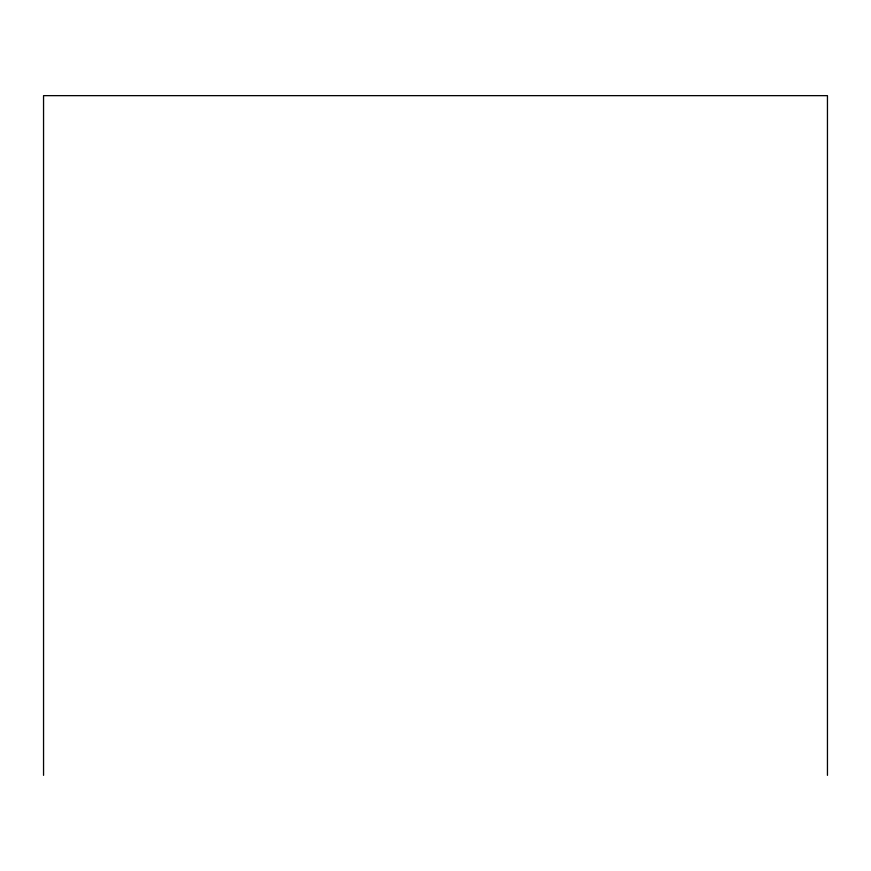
<?xml version="1.0" encoding="UTF-8"?>
<svg xmlns="http://www.w3.org/2000/svg" width="871" height="871" viewBox="0 0 871 871"><rect width="100%" height="100%" fill="white"/><g stroke="black" fill="none" stroke-linecap="round" stroke-linejoin="round"><path stroke-width="1.31" d="M827.45 775.353L827.45 95.647L43.55 95.647L43.55 775.353"/></g></svg>
